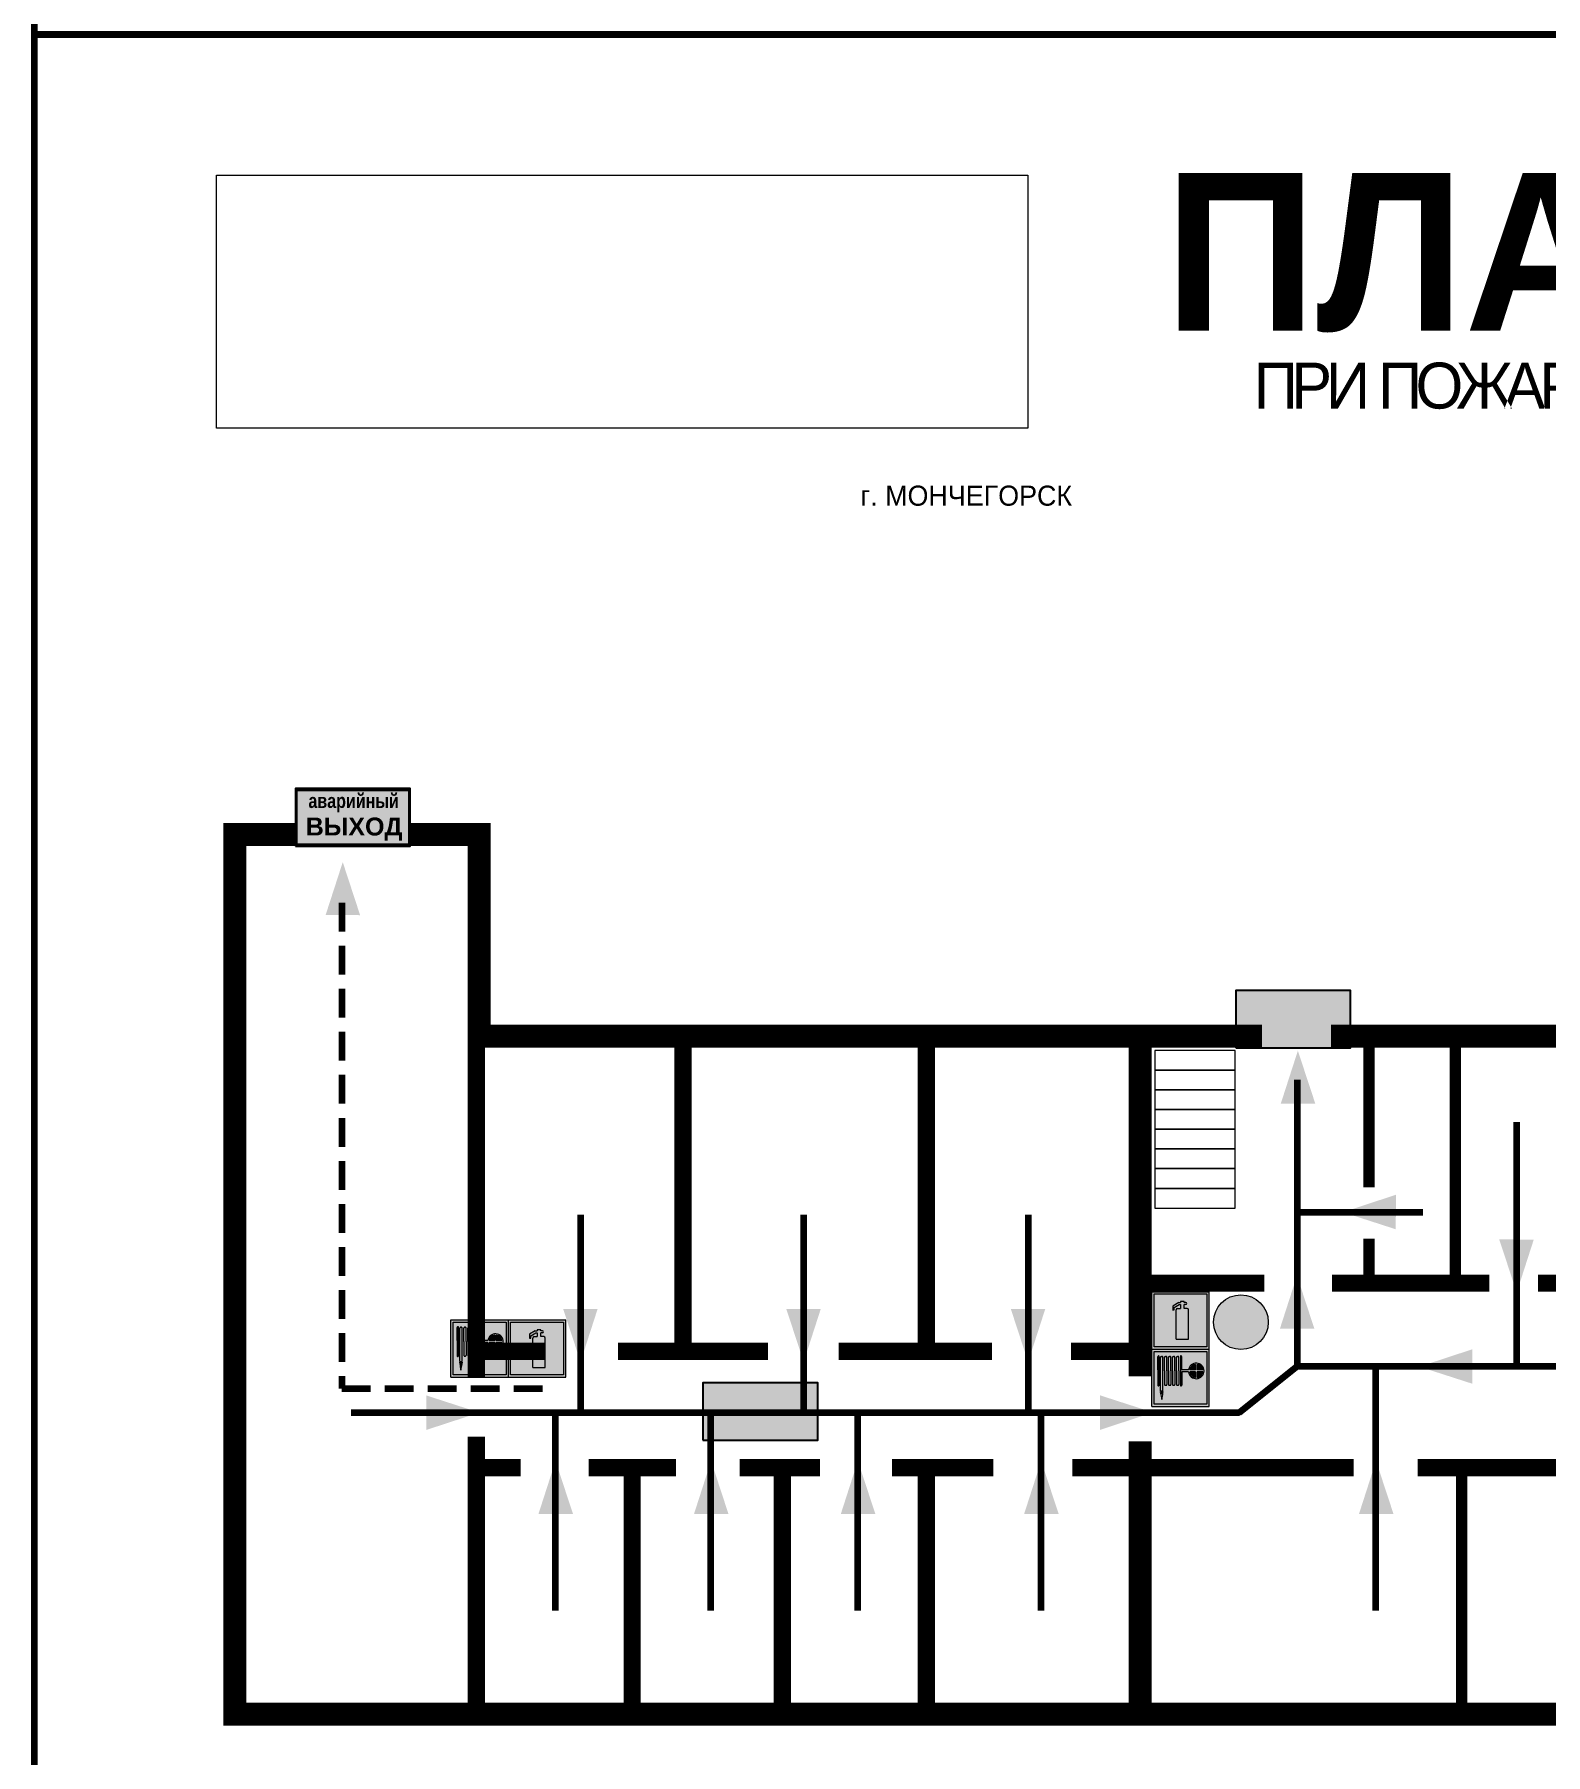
# Model space of a CAD drawing. Header units: millimetres. Extents: x 13810 to 67229, y 12374 to 21950.
# Drawn here: x 39712.7 to 39923.3, y 20032.2 to 20272 of the extents above; entities that cross this region are included whole.
import ezdxf

# ---------------------------------------------------------------- set-up
doc = ezdxf.new("R2010")
doc.units = ezdxf.units.MM
doc.linetypes.add('{ Wide Dash }', pattern=[12, 4, -2, 4, -2])
doc.layers.add('_Equipment', color=252, linetype='Continuous', lineweight=0)
doc.layers.add('План_Штампы', color=7, linetype='Continuous')
doc.styles.add('обычный', font='arial.ttf')
picture_1 = doc.add_image_def('image1.jpg', size_in_pixel=(337, 105))

# ---------------------------------------------------------------- blocks, each defined once
blk = doc.blocks.new('A$C41C009D9')
at = {"true_color": 0xffffff}
blk.add_hatch(color=7, dxfattribs=at).paths.add_polyline_path([(0, 8), (-16, 8), (-16, 0), (0, 0)])
h = blk.add_hatch(color=126)
h.dxf.hatch_style = 1
h.paths.add_polyline_path([(-15.8, 7.8), (-15.8, 0.2), (-0.2, 0.2), (-0.2, 7.8)])
at = {"color": 126}
for points in [[(-16, 0), (0, 0), (0, 8), (-16, 8)], [(-16, 0), (0, 0), (0, 8), (-16, 8)], [(-15.8, 7.8), (-0.2, 7.8), (-0.2, 0.2), (-15.8, 0.2)]]:
    blk.add_lwpolyline(points, close=True, dxfattribs=at)
at = {"color": 7, "true_color": 0xffffff, "insert": (-15.8, 7.3), "char_height": 2.5, "width": 15.5999, "attachment_point": 1, "style": 'обычный'}
blk.add_mtext('\\pi1.6133;{\\fArial|b1|i0|c204|p34;\\H0.8x;\\W0.8;аварийный\\H1.25x;\\W1;\\P\\pi1.2327;ВЫХОД}', dxfattribs=at)
blk = doc.blocks.new('A$C7B4425F7')
at = {"true_color": 0xffffff}
blk.add_hatch(color=7, dxfattribs=at).paths.add_polyline_path([(0, 0), (-16, 0), (-16, -8), (0, -8)])
h = blk.add_hatch(color=126)
h.paths.add_polyline_path([(-0.2, -0.2), (-15.8, -0.2), (-15.8, -7.8), (-0.2, -7.8)])
h.paths.add_polyline_path([(-11.76, -2.03), (-11.76, -3.66), (-11.17, -3.66, -0.568275), (-11.17, -6.18), (-12.58, -6.18), (-12.58, -2.03)], flags=16)
h.paths.add_polyline_path([(-13.33, -4.12, -0.495768), (-13.59, -6.18), (-15.03, -6.18), (-15.03, -2.03), (-13.59, -2.03, -0.487973)], flags=16)
h.paths.add_polyline_path([(-10.25, -2.03), (-9.48, -2.03), (-9.48, -6.18), (-10.25, -6.18)], flags=16)
h.paths.add_polyline_path([(-13.84, -3.69), (-14.24, -3.69), (-14.24, -3.03), (-13.9, -3.03, -0.692621)], flags=0)
h.paths.add_polyline_path([(-9.15, -2.03), (-8.4, -2.03), (-8.04, -3.07), (-7.68, -2.03), (-6.93, -2.03), (-7.64, -4.1), (-6.93, -6.18), (-7.68, -6.18), (-8.04, -5.14), (-8.4, -6.18), (-9.15, -6.18), (-8.44, -4.1)], flags=16)
h.paths.add_polyline_path([(-11.76, -4.46), (-11.42, -4.46, -0.692621), (-11.36, -5.12), (-11.76, -5.12)], flags=0)
h.paths.add_polyline_path([(-13.9, -5.2), (-14.24, -5.2), (-14.24, -4.55), (-13.84, -4.55, -0.708038)], flags=0)
edge = h.paths.add_edge_path(flags=16)
edge.add_ellipse((-5.51, -4.08), major_axis=(0, 2.05), ratio=0.586184, start_angle=0, end_angle=360)
edge = h.paths.add_edge_path(flags=0)
edge.add_ellipse((-5.51, -4.08), major_axis=(0, 1.14), ratio=0.454828, start_angle=0, end_angle=360)
h.paths.add_polyline_path([(-4.13, -4.96, 0.377264), (-3.48, -4.52, 0.0555), (-3.16, -2.03), (-1.66, -2.03), (-1.66, -4.96), (-0.96, -4.96), (-0.96, -7.01), (-1.75, -7.01), (-1.75, -6.18), (-3.3, -6.18), (-3.3, -7.02), (-4.13, -7.02)], flags=16)
h.paths.add_polyline_path([(-2.73, -2.91), (-2.28, -2.91), (-2.28, -4.96), (-3.05, -4.96, 0.079136)], flags=0)
at = {"color": 126}
blk.add_lwpolyline([(-16, -8), (0, -8), (0, 0), (-16, 0)], close=True, dxfattribs=at)
blk = doc.blocks.new('A$C37112FD5')
at = {"true_color": 0xf5f5ff}
h = blk.add_hatch(color=7, dxfattribs=at)
h.dxf.hatch_style = 1
h.paths.add_polyline_path([(12.8, -7.4), (0, -7.4), (0, -20.2), (12.8, -20.2)])
h.paths.add_polyline_path([(12.29, -7.91), (12.29, -19.69), (0.51, -19.69), (0.51, -7.91)], flags=16)
h.paths.add_polyline_path([(4.98, -9.04, -0.42597), (5.17, -9.22), (5.17, -12.25), (5.17, -15.29, -0.432244), (4.98, -15.47), (4.83, -15.47, -0.42597), (4.64, -15.29), (4.64, -12.25), (4.64, -9.22, -0.432244), (4.83, -9.04)], flags=0)
h.paths.add_polyline_path([(4.28, -9.22), (4.28, -12.25), (4.28, -15.29, -0.432244), (4.09, -15.47), (3.94, -15.47, -0.42597), (3.75, -15.29), (3.75, -12.25), (3.75, -9.22, -0.432244), (3.94, -9.04), (4.09, -9.04, -0.42597)], flags=0)
h.paths.add_polyline_path([(5.72, -9.04), (5.87, -9.04, -0.42597), (6.06, -9.22), (6.06, -12.25), (6.06, -15.29, -0.432244), (5.87, -15.47), (5.72, -15.47, -0.42597), (5.53, -15.29), (5.53, -12.25), (5.53, -9.22, -0.432244)], flags=0)
h.paths.add_polyline_path([(6.42, -8.9), (6.5, -8.9, -0.42597), (6.69, -9.08), (6.69, -12.03), (8.21, -12.03, -15.824349), (8.21, -12.47), (6.69, -12.47), (6.69, -15.42, -0.432244), (6.5, -15.6), (6.42, -15.6)], flags=0)
h.paths.add_polyline_path([(3.39, -9.22), (3.39, -12.25), (3.39, -15.29, -0.432244), (3.2, -15.47), (3.05, -15.47, -0.42597), (2.85, -15.29), (2.85, -12.25), (2.85, -9.22, -0.432244), (3.05, -9.04), (3.2, -9.04, -0.42597)], flags=0)
h.paths.add_polyline_path([(2.5, -9.22), (2.5, -16.71), (1.96, -16.71), (1.96, -9.22, -0.432244), (2.15, -9.04), (2.31, -9.04, -0.42597)], flags=0)
h.paths.add_polyline_path([(1.61, -8.9), (1.61, -15.6), (1.57, -15.6, -0.42597), (1.37, -15.42), (1.37, -12.03), (1.37, -9.09, -0.432244), (1.57, -8.9)], flags=0)
h.paths.add_polyline_path([(9.76, -10.81), (9.76, -12.03), (8.49, -12.03, -0.336371)], flags=0)
h.paths.add_polyline_path([(8.49, -12.47), (9.76, -12.47), (9.76, -13.7, -0.336371)], flags=0)
h.paths.add_polyline_path([(10.11, -10.81, -0.336371), (11.38, -12.03), (10.11, -12.03)], flags=0)
h.paths.add_polyline_path([(10.11, -12.47), (11.38, -12.47, -0.336371), (10.11, -13.7)], flags=0)
h.paths.add_polyline_path([(2.5, -16.84), (2.5, -17.05), (1.97, -17.05), (1.97, -16.84)], flags=0)
h.paths.add_polyline_path([(2.5, -17.24, -0.033778), (2.24, -18.6, -0.033778), (1.97, -17.24)], flags=0)
h = blk.add_hatch(color=242)
h.dxf.hatch_style = 1
h.paths.add_polyline_path([(12.29, -7.91), (0.51, -7.91), (0.51, -19.69), (12.29, -19.69)])
h.paths.add_polyline_path([(6.42, -15.6), (6.42, -8.9), (6.5, -8.9, -0.42597), (6.69, -9.08), (6.69, -12.03), (8.21, -12.03, -15.824349), (8.21, -12.47), (6.69, -12.47), (6.69, -15.42, -0.432244), (6.5, -15.6)], flags=16)
h.paths.add_polyline_path([(5.87, -15.47), (5.72, -15.47, -0.42597), (5.53, -15.29), (5.53, -12.25), (5.53, -9.22, -0.432244), (5.72, -9.04), (5.87, -9.04, -0.42597), (6.06, -9.22), (6.06, -12.25), (6.06, -15.29, -0.432244)], flags=16)
h.paths.add_polyline_path([(4.98, -15.47), (4.83, -15.47, -0.42597), (4.64, -15.29), (4.64, -12.25), (4.64, -9.22, -0.432244), (4.83, -9.04), (4.98, -9.04, -0.42597), (5.17, -9.22), (5.17, -12.25), (5.17, -15.29, -0.432244)], flags=16)
h.paths.add_polyline_path([(4.09, -15.47), (3.94, -15.47, -0.42597), (3.75, -15.29), (3.75, -12.25), (3.75, -9.22, -0.432244), (3.94, -9.04), (4.09, -9.04, -0.42597), (4.28, -9.22), (4.28, -12.25), (4.28, -15.29, -0.432244)], flags=16)
h.paths.add_polyline_path([(3.2, -15.47), (3.05, -15.47, -0.42597), (2.85, -15.29), (2.85, -12.25), (2.85, -9.22, -0.432244), (3.05, -9.04), (3.2, -9.04, -0.42597), (3.39, -9.22), (3.39, -12.25), (3.39, -15.29, -0.432244)], flags=16)
h.paths.add_polyline_path([(2.5, -17.05), (1.97, -17.05), (1.97, -16.84), (2.5, -16.84)], flags=16)
h.paths.add_polyline_path([(2.5, -17.24, -0.033778), (2.24, -18.6, -0.033778), (1.97, -17.24)], flags=16)
h.paths.add_polyline_path([(2.5, -16.71), (1.96, -16.71), (1.96, -9.22, -0.432244), (2.15, -9.04), (2.31, -9.04, -0.42597), (2.5, -9.22)], flags=16)
h.paths.add_polyline_path([(1.61, -15.6), (1.57, -15.6, -0.42597), (1.37, -15.42), (1.37, -12.03), (1.37, -9.09, -0.432244), (1.57, -8.9), (1.61, -8.9)], flags=16)
h.paths.add_polyline_path([(8.49, -12.47), (9.76, -12.47), (9.76, -13.7, -0.336371)], flags=0)
h.paths.add_polyline_path([(10.11, -13.7), (10.11, -12.47), (11.38, -12.47, -0.336371)], flags=0)
h.paths.add_polyline_path([(8.49, -12.03, -0.336371), (9.76, -10.81), (9.76, -12.03)], flags=0)
h.paths.add_polyline_path([(10.11, -12.03), (10.11, -10.81, -0.336371), (11.38, -12.03)], flags=0)
h = blk.add_hatch(color=7, dxfattribs=at)
h.dxf.hatch_style = 1
h.paths.add_polyline_path([(1.61, -8.9), (1.57, -8.9, 0.432244), (1.37, -9.09), (1.37, -12.03), (1.37, -15.42, 0.42597), (1.57, -15.6), (1.61, -15.6)])
h.paths.add_polyline_path([(2.5, -9.22, 0.42597), (2.31, -9.04), (2.15, -9.04, 0.432244), (1.96, -9.22), (1.96, -16.71), (2.5, -16.71)])
h.paths.add_polyline_path([(2.5, -16.84), (1.97, -16.84), (1.97, -17.05), (2.5, -17.05)])
h.paths.add_polyline_path([(2.5, -17.24), (1.97, -17.24, 0.033778), (2.24, -18.6, 0.033778)])
h.paths.add_polyline_path([(3.39, -12.25), (3.39, -9.22, 0.42597), (3.2, -9.04), (3.05, -9.04, 0.432244), (2.85, -9.22), (2.85, -12.25), (2.85, -15.29, 0.42597), (3.05, -15.47), (3.2, -15.47, 0.432244), (3.39, -15.29)])
h.paths.add_polyline_path([(4.28, -12.25), (4.28, -9.22, 0.42597), (4.09, -9.04), (3.94, -9.04, 0.432244), (3.75, -9.22), (3.75, -12.25), (3.75, -15.29, 0.42597), (3.94, -15.47), (4.09, -15.47, 0.432244), (4.28, -15.29)])
h.paths.add_polyline_path([(5.17, -12.25), (5.17, -9.22, 0.42597), (4.98, -9.04), (4.83, -9.04, 0.432244), (4.64, -9.22), (4.64, -12.25), (4.64, -15.29, 0.42597), (4.83, -15.47), (4.98, -15.47, 0.432244), (5.17, -15.29)])
h.paths.add_polyline_path([(6.06, -12.25), (6.06, -9.22, 0.42597), (5.87, -9.04), (5.72, -9.04, 0.432244), (5.53, -9.22), (5.53, -12.25), (5.53, -15.29, 0.42597), (5.72, -15.47), (5.87, -15.47, 0.432244), (6.06, -15.29)])
h.paths.add_polyline_path([(6.69, -12.47), (8.21, -12.47, 15.824349), (8.21, -12.03), (6.69, -12.03), (6.69, -9.08, 0.42597), (6.5, -8.9), (6.42, -8.9), (6.42, -15.6), (6.5, -15.6, 0.432244), (6.69, -15.42)])
h.paths.add_polyline_path([(8.49, -12.47), (9.76, -12.47), (9.76, -13.7, -0.336371)], flags=16)
h.paths.add_polyline_path([(8.49, -12.03, -0.336371), (9.76, -10.81), (9.76, -12.03)], flags=16)
h.paths.add_polyline_path([(10.11, -12.47), (11.38, -12.47, -0.336371), (10.11, -13.7)], flags=16)
h.paths.add_polyline_path([(10.11, -12.03), (10.11, -10.81, -0.336371), (11.38, -12.03)], flags=16)
h = blk.add_hatch(color=242)
h.dxf.hatch_style = 1
h.paths.add_polyline_path([(9.76, -10.81, 0.336371), (8.49, -12.03), (9.76, -12.03)])
h.paths.add_polyline_path([(10.11, -10.81), (10.11, -12.03), (11.38, -12.03, 0.336371)])
h.paths.add_polyline_path([(11.38, -12.47), (10.11, -12.47), (10.11, -13.7, 0.336371)])
h.paths.add_polyline_path([(9.76, -12.47), (8.49, -12.47, 0.336371), (9.76, -13.7)])
at = {"color": 242, "lineweight": 5}
for p, q in [((0, -20.2), (0, -7.4)), ((0, -7.4), (12.8, -7.4)), ((12.8, -20.2), (12.8, -7.4)), ((1.37, -12.03), (1.37, -9.08)), ((1.57, -8.9), (1.61, -8.9)), ((1.61, -8.9), (1.61, -15.6)), ((1.96, -16.71), (1.96, -9.22)), ((2.15, -9.04), (2.31, -9.04)), ((2.5, -16.71), (2.5, -9.22)), ((2.85, -12.25), (2.85, -9.22)), ((3.05, -9.04), (3.2, -9.04)), ((3.39, -12.25), (3.39, -9.22)), ((3.75, -12.25), (3.75, -9.22)), ((3.94, -9.04), (4.09, -9.04)), ((4.28, -12.25), (4.28, -9.22)), ((4.64, -12.25), (4.64, -9.22)), ((4.83, -9.04), (4.98, -9.04)), ((5.17, -12.25), (5.17, -9.22)), ((5.53, -12.25), (5.53, -9.22)), ((5.72, -9.04), (5.87, -9.04)), ((6.06, -12.25), (6.06, -9.22)), ((6.42, -8.9), (6.42, -15.6)), ((6.5, -8.9), (6.42, -8.9)), ((6.69, -12.03), (6.69, -9.08)), ((9.76, -10.81), (9.76, -12.03)), ((10.11, -10.81), (10.11, -12.03)), ((1.37, -12.03), (1.37, -15.42)), ((2.85, -12.25), (2.85, -15.29)), ((3.39, -12.25), (3.39, -15.29)), ((3.75, -12.25), (3.75, -15.29)), ((4.28, -12.25), (4.28, -15.29)), ((4.64, -12.25), (4.64, -15.29)), ((5.17, -12.25), (5.17, -15.29)), ((5.53, -12.25), (5.53, -15.29)), ((6.06, -12.25), (6.06, -15.29)), ((8.21, -12.03), (6.69, -12.03)), ((8.21, -12.47), (6.69, -12.47)), ((6.69, -12.47), (6.69, -15.42)), ((9.76, -12.03), (8.49, -12.03)), ((9.76, -12.47), (8.49, -12.47)), ((9.76, -12.47), (9.76, -13.7)), ((11.38, -12.03), (10.11, -12.03)), ((11.38, -12.47), (10.11, -12.47)), ((10.11, -12.47), (10.11, -13.7)), ((1.57, -15.6), (1.61, -15.6)), ((1.96, -16.71), (2.5, -16.71)), ((1.97, -16.84), (2.5, -16.84)), ((1.97, -17.05), (1.97, -16.84)), ((2.5, -17.05), (1.97, -17.05)), ((1.97, -17.24), (2.5, -17.24)), ((2.5, -16.84), (2.5, -17.05)), ((3.05, -15.47), (3.2, -15.47)), ((3.94, -15.47), (4.09, -15.47)), ((4.83, -15.47), (4.98, -15.47)), ((5.72, -15.47), (5.87, -15.47)), ((6.42, -15.6), (6.5, -15.6)), ((0, -20.2), (12.8, -20.2))]:
    blk.add_line(p, q, dxfattribs=at)
blk.add_lwpolyline([(0.51, -7.91), (12.29, -7.91), (12.29, -19.69), (0.51, -19.69)], close=True, dxfattribs=at)
for centre, radius, start, end in [((1.56, -9.09), 0.182, 87.1027, 180.6071), ((2.15, -9.22), 0.182, 87.1027, 180.6071), ((2.32, -9.22), 0.182, 359.3929, 92.8973), ((3.04, -9.22), 0.182, 87.1027, 180.6071), ((3.21, -9.22), 0.182, 359.3929, 92.8973), ((3.93, -9.22), 0.182, 87.1027, 180.6071), ((4.1, -9.22), 0.182, 359.3929, 92.8973), ((4.82, -9.22), 0.182, 87.1027, 180.6071), ((4.99, -9.22), 0.182, 359.3929, 92.8973), ((5.71, -9.22), 0.182, 87.1027, 180.6071), ((5.88, -9.22), 0.182, 359.3929, 92.8973), ((6.51, -9.09), 0.182, 359.3929, 92.8973), ((9.93, -12.25), 1.74, 187.2319, 172.7681), ((9.93, -12.25), 1.46, 96.9927, 171.3585), ((9.93, -12.25), 1.46, 8.6415, 83.0073), ((3.04, -15.29), 0.182, 179.3929, 272.8973), ((3.21, -15.29), 0.182, 267.1027, 0.6071), ((3.93, -15.29), 0.182, 179.3929, 272.8973), ((4.1, -15.29), 0.182, 267.1027, 0.6071), ((4.82, -15.29), 0.182, 179.3929, 272.8973), ((4.99, -15.29), 0.182, 267.1027, 0.6071), ((5.71, -15.29), 0.182, 179.3929, 272.8973), ((5.88, -15.29), 0.182, 267.1027, 0.6071), ((9.93, -12.25), 1.46, 188.6415, 263.0073), ((9.93, -12.25), 1.46, 276.9927, 351.3585), ((1.56, -15.42), 0.182, 179.3929, 272.8973), ((12.17, -15.98), 10.27, 187.041, 194.7793), ((-7.7, -15.98), 10.27, 345.2207, 352.959), ((6.51, -15.42), 0.182, 267.1027, 0.6071)]:
    blk.add_arc(centre, radius, start, end, dxfattribs=at)
blk = doc.blocks.new('A$C3AD82952')
at = {"true_color": 0xf5f5ff}
h = blk.add_hatch(color=7, dxfattribs=at)
h.dxf.hatch_style = 1
h.paths.add_polyline_path([(8.21, 8.73, 0.414214), (7.89, 9.05), (7.22, 9.05), (7.22, 9.92), (7.59, 9.92, 1), (7.57, 10.36), (7.22, 10.36), (7.22, 10.6), (6.43, 10.6), (6.43, 10.36), (6.01, 10.36), (4.74, 9.59), (4.74, 8.69), (4.98, 8.73), (4.98, 9.26), (6.12, 9.91), (6.43, 9.91), (6.43, 9.05), (5.76, 9.05, 0.414214), (5.44, 8.73), (5.44, 2.2), (8.21, 2.2)], flags=0)
h.paths.add_polyline_path([(12.8, 12.8), (0, 12.8), (0, 0), (12.8, 0)])
h.paths.add_polyline_path([(0.51, 12.29), (12.29, 12.29), (12.29, 0.51), (0.51, 0.51)], flags=16)
h.paths.add_polyline_path([(4.74, 9.59), (6.01, 10.36), (6.43, 10.36), (6.43, 10.6), (7.22, 10.6), (7.22, 10.36), (7.59, 10.36, -0.94586), (7.59, 9.92), (7.22, 9.92), (7.22, 9.05), (7.89, 9.05, -0.414214), (8.21, 8.73), (8.21, 2.2), (5.44, 2.2), (5.44, 8.73, -0.414214), (5.76, 9.05), (6.43, 9.05), (6.43, 9.91), (6.12, 9.91), (4.98, 9.26), (4.98, 8.73), (4.74, 8.69)], flags=0)
h = blk.add_hatch(color=242)
h.dxf.hatch_style = 1
h.paths.add_polyline_path([(12.29, 12.29), (0.51, 12.29), (0.51, 0.51), (12.29, 0.51)])
h.paths.add_polyline_path([(4.74, 8.69), (4.74, 9.59), (6.01, 10.36), (6.43, 10.36), (6.43, 10.6), (7.22, 10.6), (7.22, 10.36), (7.59, 10.36, -0.94586), (7.59, 9.92), (7.22, 9.92), (7.22, 9.05), (7.89, 9.05, -0.414214), (8.21, 8.73), (8.21, 2.2), (5.44, 2.2), (5.44, 8.73, -0.414214), (5.76, 9.05), (6.43, 9.05), (6.43, 9.91), (6.12, 9.91), (4.98, 9.26), (4.98, 8.73)], flags=16)
h = blk.add_hatch(color=7, dxfattribs=at)
h.dxf.hatch_style = 1
h.paths.add_polyline_path([(8.21, 8.73, 0.414214), (7.89, 9.05), (7.22, 9.05), (7.22, 9.92), (7.59, 9.92, 1), (7.57, 10.36), (7.22, 10.36), (7.22, 10.6), (6.43, 10.6), (6.43, 10.36), (6.01, 10.36), (4.74, 9.59), (4.74, 8.69), (4.98, 8.73), (4.98, 9.26), (6.12, 9.91), (6.43, 9.91), (6.43, 9.05), (5.76, 9.05, 0.414214), (5.44, 8.73), (5.44, 2.2), (8.21, 2.2)])
at = {"color": 242, "lineweight": 5}
for p, q in [((0, 0), (0, 12.8)), ((0, 12.8), (12.8, 12.8)), ((12.8, 0), (12.8, 12.8)), ((6.01, 10.36), (4.74, 9.59)), ((4.74, 9.59), (4.74, 8.69)), ((4.74, 8.69), (4.98, 8.73)), ((4.98, 9.26), (6.12, 9.91)), ((4.98, 8.73), (4.98, 9.26)), ((5.44, 2.2), (5.44, 8.73)), ((5.76, 9.05), (6.43, 9.05)), ((6.01, 10.36), (6.43, 10.36)), ((6.12, 9.91), (6.43, 9.91)), ((7.22, 10.6), (6.43, 10.6)), ((6.43, 10.6), (6.43, 10.36)), ((6.43, 9.91), (6.43, 9.05)), ((7.22, 10.36), (7.22, 10.6)), ((7.59, 10.36), (7.22, 10.36)), ((7.22, 9.05), (7.22, 9.92)), ((7.59, 9.92), (7.22, 9.92)), ((7.89, 9.05), (7.22, 9.05)), ((8.21, 2.2), (8.21, 8.73)), ((0, 0), (12.8, 0)), ((5.44, 2.2), (8.21, 2.2))]:
    blk.add_line(p, q, dxfattribs=at)
blk.add_lwpolyline([(0.51, 12.29), (12.29, 12.29), (12.29, 0.51), (0.51, 0.51)], close=True, dxfattribs=at)
for centre, radius, start, end in [((5.76, 8.73), 0.32, 90, 180), ((7.58, 10.14), 0.223, 273.1875, 86.8125), ((7.89, 8.73), 0.32, 0, 90)]:
    blk.add_arc(centre, radius, start, end, dxfattribs=at)
blk = doc.blocks.new('A$C32E8229D')
at = {"true_color": 0xffffff}
blk.add_hatch(color=7, dxfattribs=at).paths.add_polyline_path([(0, 0), (0, -8), (16, -8), (16, 0)])
h = blk.add_hatch(color=126)
h.paths.add_polyline_path([(0.2, -0.2), (15.8, -0.2), (15.8, -7.8), (0.2, -7.8)])
h.paths.add_polyline_path([(13.49, -2.05), (12.08, -2.05), (11.37, -2.63, 0.162397), (11.29, -2.84), (11.29, -3.63), (10.35, -3.63), (10.35, -4.05), (11.68, -4.05), (11.68, -3.48), (12.26, -4.28), (11.29, -5.1), (11.29, -6.78), (11.85, -6.78), (11.85, -5.44), (12.8, -4.64), (12.8, -5.94), (14.46, -5.94), (14.46, -5.39), (13.45, -5.39), (13.45, -3.97), (12.46, -2.59), (13.15, -2.59), (13.69, -3.34), (14.18, -3)], flags=16)
h.paths.add_polyline_path([(10.74, -1.82, 1), (11.8, -1.82, 1)], flags=16)
h.paths.add_polyline_path([(9.39, -3.59), (5.99, -3.59), (6.56, -3.03), (5.91, -3.03), (5.1, -3.83), (5.91, -4.64), (6.56, -4.64), (5.99, -4.09), (9.39, -4.09)], flags=16)
h.paths.add_polyline_path([(4.29, -1.08), (1.72, -1.08), (1.72, -6.6), (4.29, -6.6)], flags=16)
at = {"color": 126}
blk.add_lwpolyline([(16, -8), (0, -8), (0, 0), (16, 0)], close=True, dxfattribs=at)
blk = doc.blocks.new('A$C7B8C2D5B')
at = {"lineweight": 0}
h = blk.add_hatch(color=5, dxfattribs=at)
h.dxf.hatch_style = 1
h.paths.add_polyline_path([(1.4, -3.02, 1), (-2.11, -3.02, 1)])
at = {"color": 5, "lineweight": 0}
blk.add_circle((-0.36, -3.02), 1.75, dxfattribs=at)

msp = doc.modelspace()

# ---------------------------------------------------------------- linework, layer by layer
at = {"color": 2, "lineweight": 100}
for points in [[(39712.67, 20666.99), (40312.67, 20666.99), (40312.67, 20271.99), (39712.67, 20271.99)], [(39712.67, 20271.99), (40312.67, 20271.99), (40312.67, 19876.99), (39712.67, 19876.99)]]:
    msp.add_lwpolyline(points, close=True, dxfattribs=at)
at = {"color": 126, "linetype": '{ Wide Dash }', "lineweight": 100, "true_color": 0x008754}
msp.add_lwpolyline([(39755.5, 20150.96), (39755.5, 20083.28), (39785.18, 20083.28)], dxfattribs=at)
at = {"color": 0, "lineweight": 100, "const_width": 3.2}
for points in [[(39883.75, 20132.35), (39866.77, 20132.35), (39866.77, 20084.97)], [(39866.77, 20075.89), (39866.77, 20037.86), (40160.22, 20037.86), (40160.22, 20073.37)]]:
    msp.add_lwpolyline(points, dxfattribs=at)
at = {"lineweight": 100}
for points, const_width in [([(39991.49, 20132.35), (39893.4, 20132.35)], 3.2), ([(39910.72, 20097.94), (39910.72, 20131.71)], 1.6), ([(39898.69, 20111.3), (39898.69, 20130.88)], 1.6), ([(39898.69, 20097.94), (39898.69, 20104.13)], 1.6), ([(39866.77, 20097.94), (39884.09, 20097.94)], 2.4), ([(39893.52, 20097.94), (39915.45, 20097.94)], 2.4), ([(39922.24, 20097.94), (39930.8, 20097.94)], 2.4), ([(39866.77, 20072.23), (39896.55, 20072.23)], 2.4), ([(39905.47, 20072.23), (39950.06, 20072.23)], 2.4), ([(39911.6, 20072.23), (39911.6, 20037.86)], 1.6)]:
    msp.add_lwpolyline(points, dxfattribs=dict(at, const_width=const_width))
at = {"lineweight": 0}
for points in [[(39868.83, 20127.62), (39880.03, 20127.62), (39880.03, 20130.37), (39868.83, 20130.37)], [(39868.83, 20124.88), (39880.03, 20124.88), (39880.03, 20127.62), (39868.83, 20127.62)], [(39868.83, 20122.13), (39880.03, 20122.13), (39880.03, 20124.88), (39868.83, 20124.88)], [(39868.83, 20119.39), (39880.03, 20119.39), (39880.03, 20122.13), (39868.83, 20122.13)], [(39868.83, 20116.64), (39880.03, 20116.64), (39880.03, 20119.39), (39868.83, 20119.39)], [(39868.83, 20113.9), (39880.03, 20113.9), (39880.03, 20116.64), (39868.83, 20116.64)], [(39868.83, 20111.15), (39880.03, 20111.15), (39880.03, 20113.9), (39868.83, 20113.9)], [(39868.83, 20108.4), (39880.03, 20108.4), (39880.03, 20111.15), (39868.83, 20111.15)]]:
    msp.add_lwpolyline(points, close=True, dxfattribs=at)
at = {"color": 126, "lineweight": 100, "true_color": 0x008754}
for points in [[(39888.65, 20126.27), (39888.65, 20086.35), (40003.1, 20086.35), (40003.1, 20059.43), (40021.86, 20059.43)], [(39919.26, 20120.37), (39919.26, 20086.35)], [(39788.79, 20107.47), (39788.79, 20079.9)], [(39819.88, 20107.47), (39819.88, 20079.9)], [(39851.18, 20107.47), (39851.18, 20079.9)], [(39888.65, 20107.83), (39906.19, 20107.83)], [(39756.82, 20079.9), (39880.57, 20079.9), (39888.65, 20086.35)], [(39899.6, 20086.35), (39899.6, 20052.33)], [(39785.24, 20079.9), (39785.24, 20052.33)], [(39806.92, 20079.9), (39806.92, 20052.33)], [(39827.38, 20079.9), (39827.38, 20052.33)], [(39852.93, 20079.9), (39852.93, 20052.33)]]:
    msp.add_lwpolyline(points, dxfattribs=at)
at = {"layer": '_Equipment', "color": 0, "lineweight": 0}
for points, const_width in [([(39749.33, 20160.49), (39740.6, 20160.49), (39740.6, 20037.86), (39911.6, 20037.86)], 3.2), ([(39866.77, 20132.35), (39774.66, 20132.35), (39774.66, 20160.49), (39765.04, 20160.49)], 3.2), ([(39803.07, 20132.35), (39774.27, 20132.35), (39774.27, 20088.45), (39783.77, 20088.45)], 2.4), ([(39837, 20132.35), (39803.07, 20132.35), (39803.07, 20088.45), (39814.9, 20088.45)], 2.4), ([(39846.13, 20088.45), (39837, 20088.45), (39837, 20132.35)], 2.4), ([(39774.27, 20084.83), (39774.27, 20088.45)], 2.4), ([(39794.02, 20088.45), (39803.07, 20088.45)], 2.4), ([(39824.76, 20088.45), (39837, 20088.45)], 2.4), ([(39866.73, 20088.45), (39857.14, 20088.45)], 2.4), ([(39774.27, 20072.23), (39774.27, 20076.54)], 2.4), ([(39780.45, 20072.23), (39774.27, 20072.23), (39774.27, 20037.86)], 2.4), ([(39802.09, 20072.23), (39789.92, 20072.23)], 2.4), ([(39795.98, 20072.23), (39795.98, 20037.39)], 2.4), ([(39822.18, 20072.23), (39810.97, 20072.23)], 2.4), ([(39816.93, 20072.23), (39816.93, 20037.58)], 2.4), ([(39837, 20072.23), (39832.22, 20072.23)], 2.4), ([(39846.32, 20072.23), (39837, 20072.23), (39837, 20037.86)], 2.4), ([(39866.77, 20072.23), (39857.34, 20072.23)], 2.4)]:
    msp.add_lwpolyline(points, dxfattribs=dict(at, const_width=const_width))
for points in [[(39785.01, 20037.86), (39740.6, 20037.86), (39740.6, 20160.49)], [(39866.77, 20132.35), (39837, 20132.35)], [(39810.88, 20037.86), (39785.01, 20037.86)], [(39866.77, 20037.86), (39810.88, 20037.86)]]:
    msp.add_lwpolyline(points, dxfattribs=at)
at = {"layer": 'План_Штампы', "color": 126, "true_color": 0x008754}
for points in [[(39758.07, 20149.23), (39753.26, 20149.25), (39755.65, 20156.62)], [(39891.2, 20122.96), (39886.39, 20122.97), (39888.77, 20130.34)], [(39902.43, 20110.26), (39902.42, 20105.45), (39895.05, 20107.83)], [(39916.84, 20104.03), (39921.65, 20104.02), (39919.27, 20096.64)], [(39891.07, 20091.59), (39886.27, 20091.6), (39888.65, 20098.98)], [(39786.37, 20094.35), (39791.17, 20094.34), (39788.79, 20086.97)], [(39817.47, 20094.35), (39822.27, 20094.34), (39819.89, 20086.97)], [(39848.76, 20094.35), (39853.56, 20094.34), (39851.18, 20086.97)], [(39913.1, 20088.73), (39913.09, 20083.92), (39905.71, 20086.3)], [(39767.29, 20077.48), (39767.3, 20082.29), (39774.68, 20079.9)], [(39861.2, 20077.49), (39861.21, 20082.3), (39868.58, 20079.92)], [(39787.74, 20065.77), (39782.93, 20065.78), (39785.31, 20073.16)], [(39809.41, 20065.77), (39804.61, 20065.78), (39806.99, 20073.16)], [(39829.88, 20065.77), (39825.07, 20065.78), (39827.45, 20073.16)], [(39855.43, 20065.77), (39850.62, 20065.78), (39853, 20073.16)], [(39902.1, 20065.77), (39897.29, 20065.78), (39899.67, 20073.16)]]:
    msp.add_solid(points, dxfattribs=at)

# ---------------------------------------------------------------- block references
msp.add_blockref('A$C41C009D9', (39765.05, 20158.87))
for name, p, xscale, yscale, zscale in [('A$C3AD82952', (39868.4, 20088.75), 0.625, 0.625, 0.625), ('A$C7B8C2D5B', (39881.62, 20099.08), 2.177419353276491, 2.177419353276491, 2.177419353276491), ('A$C37112FD5', (39770.73, 20097.45), 0.6249984004534781, 0.6249984004534781, 0.6249984004534781), ('A$C3AD82952', (39778.73, 20084.83), 0.625, 0.625, 0.625), ('A$C37112FD5', (39868.4, 20093.37), 0.6249984004534781, 0.6249984004534781, 0.6249984004534781)]:
    msp.add_blockref(name, p, dxfattribs=dict(xscale=xscale, yscale=yscale, zscale=zscale))
at = {"layer": 'План_Штампы'}
msp.add_blockref('A$C7B4425F7', (39896.11, 20138.75), dxfattribs=at)
at = {"layer": 'План_Штампы', "color": 126, "true_color": 0x008754, "xscale": -1}
msp.add_blockref('A$C32E8229D', (39821.85, 20084.06), dxfattribs=at)

# ---------------------------------------------------------------- texts
at = {"lineweight": 0, "style": 'обычный'}
for s, insert, char_height, width, attachment_point in [('{\\fProxima Nova Rg|b1|i0|c204|p2;ПЛАН ЭВАКУАЦИИ}', (39870.21, 20252.69), 22, 493.8901, 1), ('\\pi-8.4,l8.4,t8.4;{\\fProxima Nova Rg|b0|i0|c204|p2;г. МОНЧЕГОРСК\\H1.1997x; }', (39842.55, 20207.68), 2.8, 126.6484, 5)]:
    msp.add_mtext(s, dxfattribs=dict(at, insert=insert, char_height=char_height, width=width, attachment_point=attachment_point))
at = {"color": 0, "lineweight": 0, "insert": (40020.08, 20220.85), "char_height": 8, "width": 449.2158, "attachment_point": 5, "style": 'обычный'}
msp.add_mtext('{\\fArial Black|b1|i0|c204|p34;\\H2x;\\T0.85;  \\fArial Narrow|b0|i0|c204|p34;\\H0.8x;\\W0.9;\\P\\fProxima Nova Rg|b0|i0|c204|p2;\\H0.5x;\\W1;\\C256;ПРИ ПОЖАРЕ  ИЛИ ДРУГИХ ЧРЕЗВЫЧАЙНЫХ СИТУАЦИЯХ  ИЗ ПОМЕЩЕНИЙ \\fProxima Nova Rg|b1|i0|c204|p2;\\H1.25x;\\PЛАБОРАТОРНОГО КОРПУСА\\P1 ЭТАЖ}', dxfattribs=at)

# ---------------------------------------------------------------- pictures from other files: only their frames are drawn
at = {"color": 7, "lineweight": 0, "true_color": 0xf5f5ff}
image = msp.add_image(picture_1, insert=(39738.04, 20217.11), size_in_units=(113.11, 35.24), dxfattribs=at)
image.dxf.flags = 7

doc.saveas('drawing.dxf')
